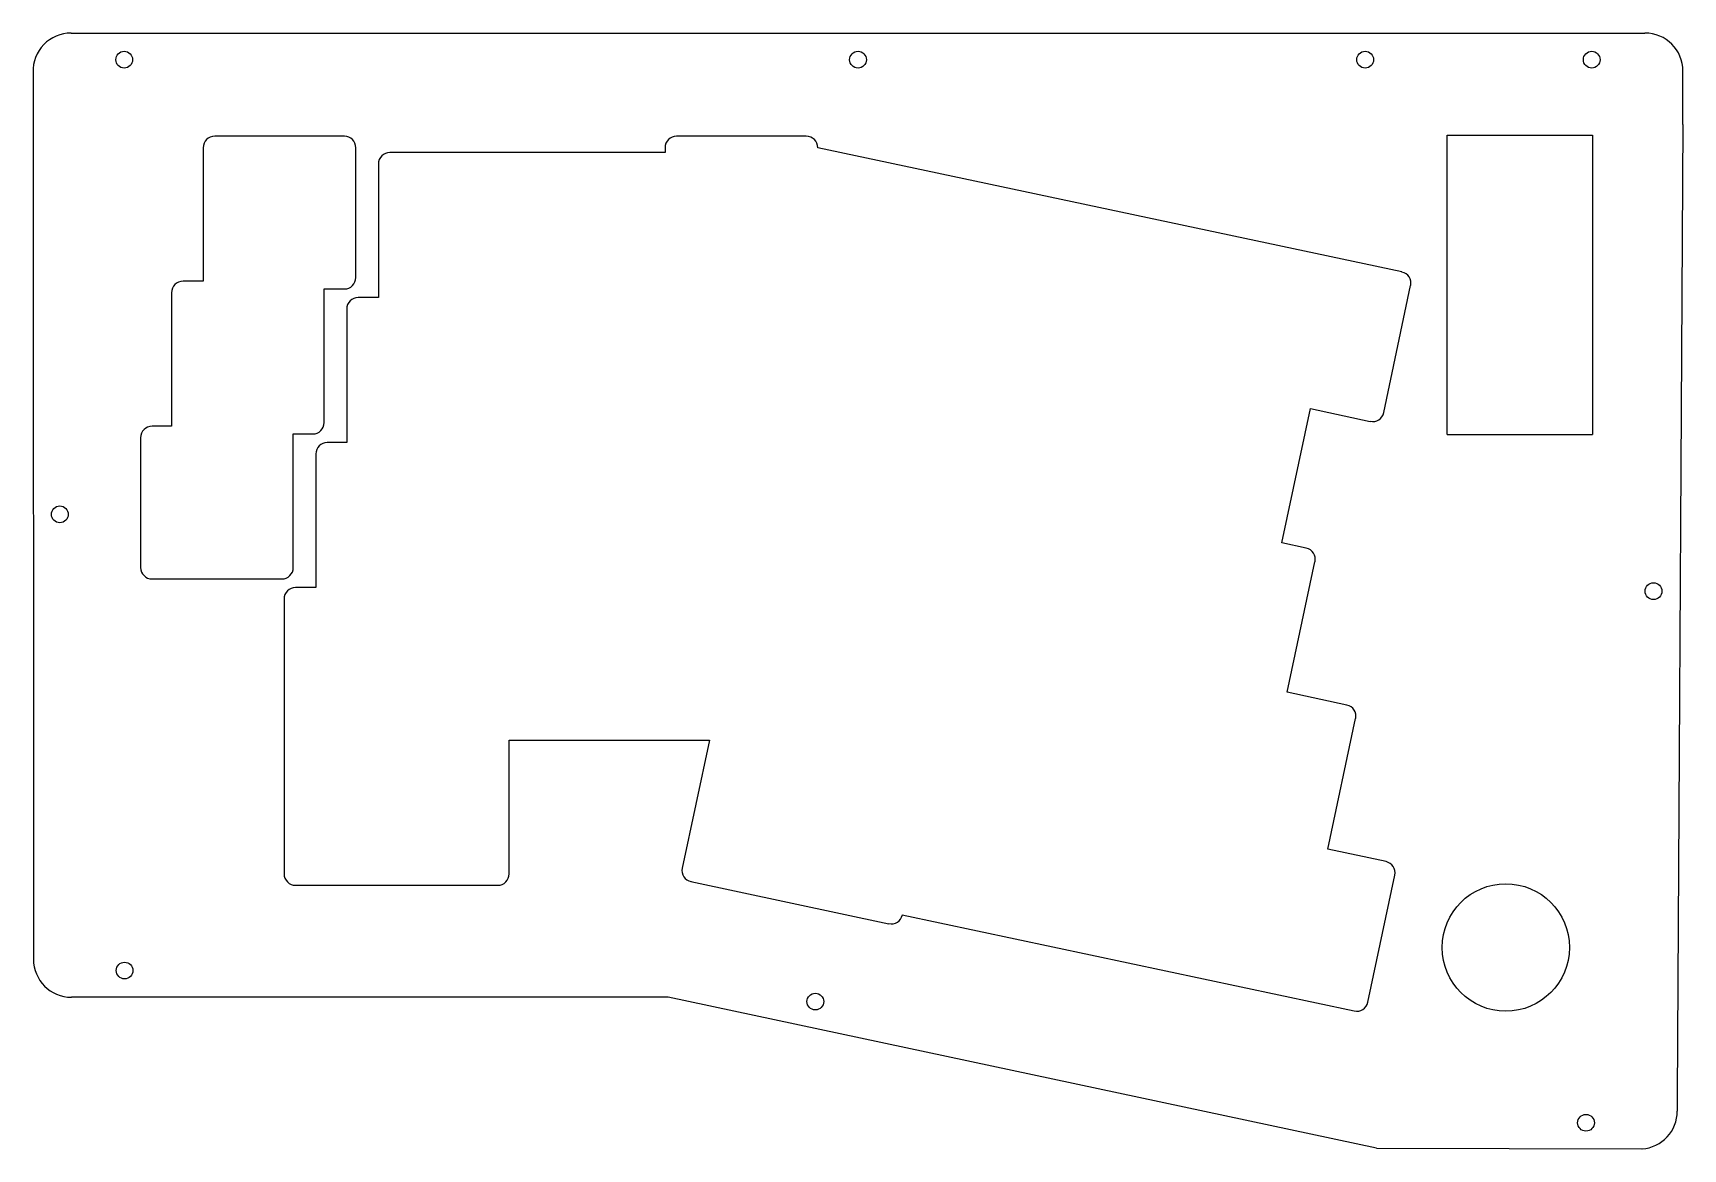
# Model space of a CAD drawing. Header units: inches. Extents: x 13 to 229, y 8 to 154.
import ezdxf

# ---------------------------------------------------------------- set-up
doc = ezdxf.new("R2010")
doc.units = ezdxf.units.IN
doc.header["$MEASUREMENT"] = 0

msp = doc.modelspace()

# ---------------------------------------------------------------- linework, layer by layer
for p, q in [((17.56, 154.14), (224.46, 154.14)), ((12.56, 149.29), (12.61, 32.47)), ((229.46, 142.14), (229.46, 149.14)), ((229.46, 142.14), (228.71, 14.49)), ((198.46, 140.72), (217.57, 140.72)), ((198.46, 101.42), (198.46, 140.72)), ((217.57, 140.72), (217.57, 101.42)), ((198.46, 101.42), (217.57, 101.42)), ((96.06, 27.48), (17.61, 27.48)), ((189.18, 7.64), (96.06, 27.48)), ((228.71, 14.49), (228.71, 12.53)), ((189.18, 7.64), (224.07, 7.54))]:
    msp.add_line(p, q)
at = {"color": 7, "linetype": 'Continuous', "lineweight": 25}
for p, q in [((34.94, 139.08), (34.94, 121.53)), ((53.5, 140.58), (36.44, 140.58)), ((55, 122.02), (55, 139.08)), ((95.65, 139.08), (95.65, 138.44)), ((114.21, 140.58), (97.15, 140.58)), ((115.71, 139.07), (115.71, 139.08)), ((192.51, 122.75), (115.71, 139.07)), ((57.96, 136.94), (57.96, 119.39)), ((95.65, 138.44), (59.46, 138.44)), ((34.94, 121.53), (32.28, 121.53)), ((30.78, 120.03), (30.78, 102.48)), ((50.84, 120.52), (53.5, 120.52)), ((50.84, 102.97), (50.84, 120.52)), ((57.96, 119.39), (55.3, 119.39)), ((190.12, 104.28), (193.66, 120.97)), ((53.8, 117.89), (53.8, 100.34)), ((176.74, 87.15), (180.49, 104.8)), ((180.49, 104.8), (188.34, 103.13)), ((30.78, 102.48), (28.21, 102.48)), ((26.71, 100.98), (26.71, 83.92)), ((46.77, 101.47), (49.34, 101.47)), ((46.77, 83.92), (46.77, 101.47)), ((53.8, 100.34), (51.23, 100.34)), ((49.73, 98.84), (49.73, 81.29)), ((179.93, 86.47), (176.74, 87.15)), ((177.44, 67.53), (181.08, 84.69)), ((28.21, 82.42), (45.27, 82.42)), ((49.73, 81.29), (47.06, 81.29)), ((45.56, 79.79), (45.56, 43.68)), ((185.28, 65.86), (177.44, 67.53)), ((182.78, 46.91), (186.43, 64.08)), ((75.16, 61.23), (101.47, 61.23)), ((75.16, 43.68), (75.16, 61.23)), ((101.47, 61.23), (97.9, 44.44)), ((190.42, 45.29), (182.78, 46.91)), ((188.03, 26.82), (191.57, 43.51)), ((47.06, 42.18), (73.66, 42.18)), ((99.05, 42.67), (125.05, 37.14)), ((126.83, 38.3), (186.25, 25.67)), ((126.83, 38.29), (126.83, 38.3))]:
    msp.add_line(p, q, dxfattribs=at)
for centre, radius in [((24.55, 150.64), 1.1), ((121.01, 150.64), 1.1), ((187.68, 150.64), 1.1), ((217.46, 150.64), 1.1), ((16.08, 90.91), 1.1), ((225.58, 80.82), 1.1), ((206.17, 34.01), 8.37), ((24.6, 30.98), 1.1), ((115.4, 26.9), 1.1), ((216.71, 10.99), 1.1)]:
    msp.add_circle(centre, radius)
for centre, start, end in [((17.56, 149.14), 90, 181.7313), ((224.46, 149.14), 0, 90), ((17.61, 32.48), 180.0254, 270), ((223.71, 12.53), 274.2018, 0)]:
    msp.add_arc(centre, 5, start, end)
for centre, start, end in [((36.44, 139.08), 90, 180), ((53.5, 139.08), 0, 90), ((97.15, 139.08), 90, 180), ((114.21, 139.08), 0, 90), ((59.46, 136.94), 90, 180), ((32.28, 120.03), 90, 180), ((53.5, 122.02), 270, 0), ((192.2, 121.28), 348, 78), ((55.3, 117.89), 90, 180), ((188.65, 104.6), 258, 348), ((28.21, 100.98), 90, 180), ((49.34, 102.97), 270, 0), ((51.23, 98.84), 90, 180), ((179.62, 85), 348, 78), ((28.21, 83.92), 180, 270), ((45.27, 83.92), 270, 0), ((47.06, 79.79), 90, 180), ((184.97, 64.39), 348, 78), ((47.06, 43.68), 180, 270), ((73.66, 43.68), 270, 0), ((99.37, 44.13), 168, 258), ((190.11, 43.82), 348, 78), ((125.37, 38.61), 258, 348), ((186.56, 27.14), 258, 348)]:
    msp.add_arc(centre, 1.5, start, end, dxfattribs=at)

doc.saveas('drawing.dxf')
